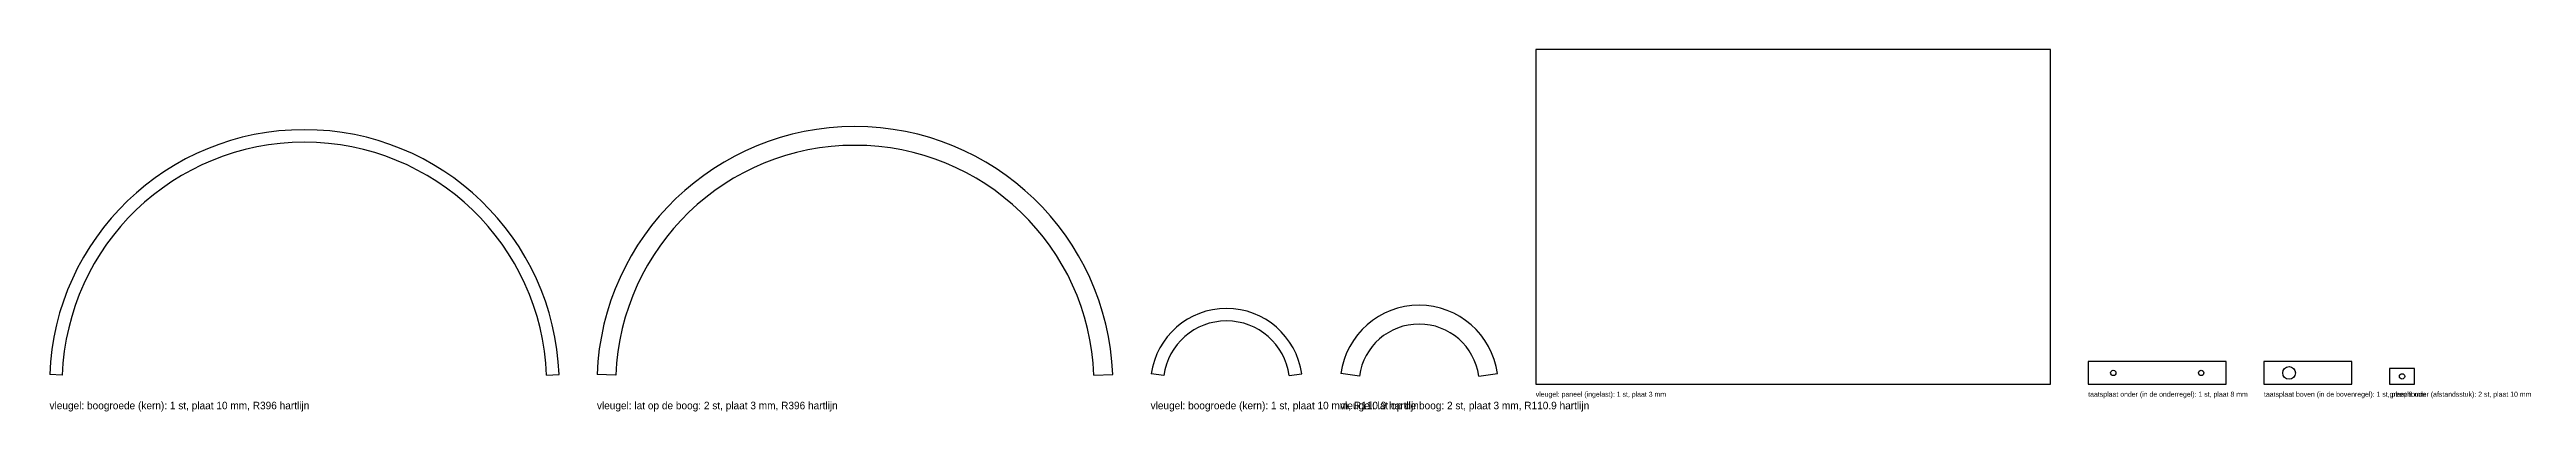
# Model space of a CAD drawing. Header units: millimetres. Extents: x 0 to 3946, y -44 to 534.
import ezdxf

# ---------------------------------------------------------------- set-up
doc = ezdxf.new("R2010")
doc.units = ezdxf.units.MM

msp = doc.modelspace()

# ---------------------------------------------------------------- linework, layer by layer
at = {"layer": 'GATEN'}
for centre, radius in [((3287.6, 18), 4.25), ((3427.6, 18), 4.25), ((3567.6, 18), 10), ((3747.6, 12.5), 4.25)]:
    msp.add_circle(centre, radius, dxfattribs=at)
at = {"layer": 'SNIJDEN'}
for p, q in [((3187.6, 534), (2367.6, 534)), ((2367.6, 534), (2367.6, 0)), ((3187.6, 0), (3187.6, 534)), ((20.2717, 14.4811), (0.2858, 15.2314)), ((791.7283, 14.4811), (811.7142, 15.2314)), ((902.2682, 14.2935), (872.2893, 15.419)), ((1663.7318, 14.2935), (1693.7107, 15.419)), ((1774.9216, 13.6065), (1755.1043, 16.3035)), ((1974.8784, 13.6065), (1994.6957, 16.3035)), ((2086.676, 12.9322), (2056.95, 16.9777)), ((2276.724, 12.9322), (2306.45, 16.9777)), ((2367.6, 0), (3187.6, 0)), ((3467.6, 36), (3247.6, 36)), ((3247.6, 36), (3247.6, 0)), ((3247.6, 0), (3467.6, 0)), ((3467.6, 0), (3467.6, 36)), ((3667.6, 36), (3527.6, 36)), ((3527.6, 36), (3527.6, 0)), ((3527.6, 0), (3667.6, 0)), ((3667.6, 0), (3667.6, 36)), ((3767.6, 25), (3727.6, 25)), ((3727.6, 25), (3727.6, 0)), ((3727.6, 0), (3767.6, 0)), ((3767.6, 0), (3767.6, 25))]:
    msp.add_line(p, q, dxfattribs=at)
for centre, radius, start, end in [((406, 0), 406, 2.15, 177.85), ((1283, 0), 411, 2.15, 177.85), ((406, 0), 386, 2.15, 177.85), ((1283, 0), 381, 2.15, 177.85), ((1874.9, 0), 120.9, 7.75, 172.25), ((2181.7, 0), 125.9, 7.75, 172.25), ((1874.9, 0), 100.9, 7.75, 172.25), ((2181.7, 0), 95.9, 7.75, 172.25)]:
    msp.add_arc(centre, radius, start, end, dxfattribs=at)

# ---------------------------------------------------------------- texts
at = {"layer": 'TEKST'}
for s, height, p in [('vleugel: boogroede (kern): 1 st, plaat 10 mm, R396 hartlijn', 12, (0, -40)), ('vleugel: lat op de boog: 2 st, plaat 3 mm, R396 hartlijn', 12, (872, -40)), ('vleugel: boogroede (kern): 1 st, plaat 10 mm, R110.9 hartlijn', 12, (1754, -40)), ('vleugel: lat op de boog: 2 st, plaat 3 mm, R110.9 hartlijn', 12, (2055.8, -40)), ('vleugel: paneel (ingelast): 1 st, plaat 3 mm', 8, (2367.6, -20)), ('taatsplaat onder (in de onderregel): 1 st, plaat 8 mm', 8, (3247.6, -20)), ('taatsplaat boven (in de bovenregel): 1 st, plaat 8 mm', 8, (3527.6, -20)), ('greephouder (afstandsstuk): 2 st, plaat 10 mm', 8, (3727.6, -20))]:
    msp.add_text(s, height=height, dxfattribs=at).set_placement(p)

doc.saveas('drawing.dxf')
